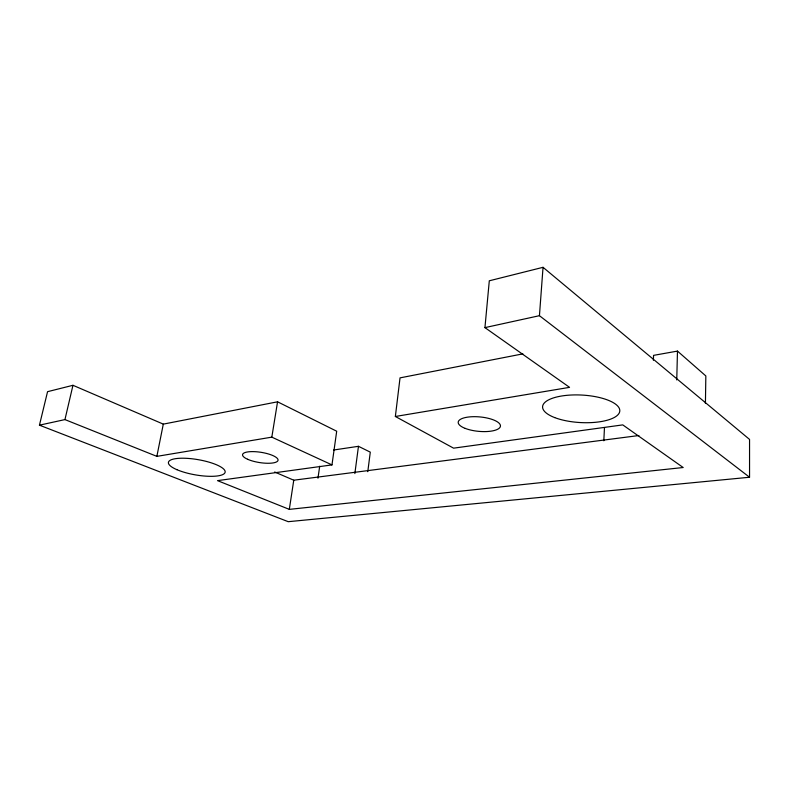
<?xml version="1.0" encoding="UTF-8"?>
<svg xmlns="http://www.w3.org/2000/svg" width="789" height="789" viewBox="0 0 789 789"><rect width="100%" height="100%" fill="white"/><g stroke="black" fill="none" stroke-linecap="round" stroke-linejoin="round"><path stroke-width="1.18" d="M705.425 403.455L705.839 375.949L677.475 351.095L653.558 355.366L653.391 360.257M676.755 379.943L677.475 351.095M603.822 440.785L604.473 427.549M543.039 267.313L749.55 439.424L749.55 477.246L539.439 315.689L543.039 267.313L489.298 280.795L484.939 327.622L569.569 387.35L395.358 416.484L400.033 377.872L522.87 353.866M367.782 471.694L370.288 452.146L358.462 446.308L333.619 450.016M354.853 473.578L358.462 446.308M395.358 416.484L453.586 448.162L622.768 424.886L683.185 467.522L289.316 509.369L217.517 480.639L331.972 464.899L336.696 431.218L277.56 401.808L163.303 424.127L72.963 385.298L47.557 391.679L39.45 425.172L288.232 521.687L749.55 477.246M317.967 478.213L319.703 466.2M289.316 509.369L293.764 480.205L638.903 435.528M39.45 425.172L64.945 419.59L156.863 456.367L271.82 437.145L277.56 401.808M156.863 456.367L163.303 424.127M64.945 419.59L72.963 385.298M484.939 327.622L539.439 315.689M274.671 472L293.764 480.205M271.82 437.145L331.972 464.899M465.214 428.397A21.214 7.239 5.3 0 0 500.009 427.322A21.214 7.239 5.3 0 0 472.769 416.7A21.214 7.239 5.3 0 0 465.214 428.397M247.608 459.267A17.969 5.178 9 0 0 277.412 461.328A17.969 5.178 9 0 0 255.912 451.732A17.969 5.178 9 0 0 247.608 459.267M554.697 417.588A38.651 13.768 3.1 0 0 618.754 413.781A38.651 13.768 3.1 0 0 570.122 395.082A38.651 13.768 3.1 0 0 554.697 417.588M176.894 469.682A28.779 7.732 9.8 0 0 224.293 473.607A28.779 7.732 9.8 0 0 189.252 458.508A28.779 7.732 9.8 0 0 176.894 469.682"/></g></svg>
